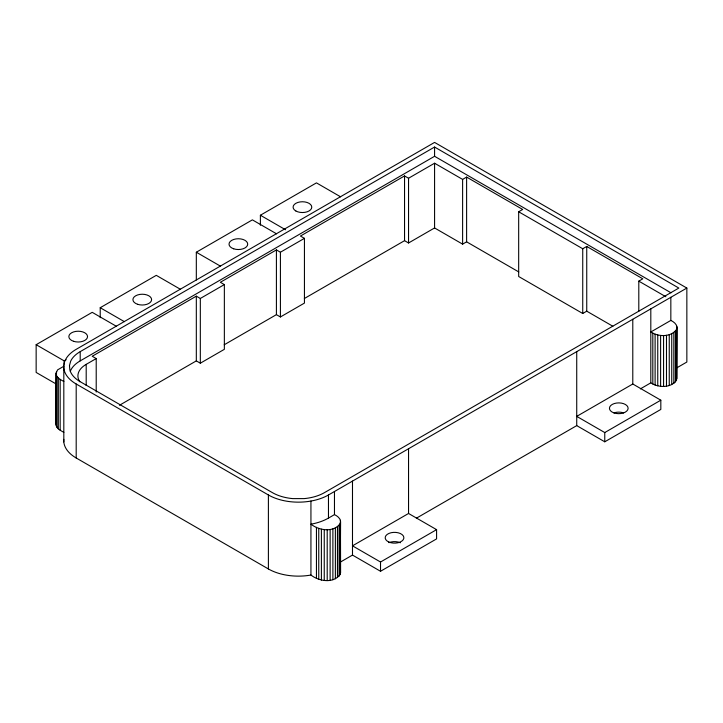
<?xml version="1.0" encoding="UTF-8"?>
<svg xmlns="http://www.w3.org/2000/svg" width="723" height="723" viewBox="0 0 723 723"><rect width="100%" height="100%" fill="white"/><g stroke="black" fill="none" stroke-linecap="round" stroke-linejoin="round"><path stroke-width="1.08" d="M63.85 432.363C60.633 430.51 55.897 428.468 56.051 424.04L56.051 373.176L57.569 369.887L63.76 366.317M56.051 424.04L56.511 371.486M340.135 523.678C341.97 519.539 337.84 516.159 334.469 514.622L328.468 518.093A42.476 24.519 0 0 1 313.655 523.651L310.935 524.157C318.933 530.492 333.402 532.86 340.135 523.678L340.135 574.541C333.402 583.714 318.933 581.355 310.935 575.02L309.426 575.3A42.476 24.519 0 0 1 268.396 568.956L76.195 457.984A42.476 24.519 0 0 1 63.814 439.367M340.135 574.541L340.596 521.988M676.502 329.48C678.337 325.341 674.197 321.961 670.836 320.425L650.808 331.984C658.337 336.927 670.872 337.397 676.502 329.48L676.502 380.343C670.872 388.26 658.337 387.781 650.808 382.847L640.379 388.875M676.502 380.343L676.963 327.79M70.321 371.369L70.673 370.411A36.81 21.247 0 0 1 80.199 360.885L434.577 156.285L671.025 292.797M56.448 384.166L36.15 372.444L36.15 344.699L92.21 312.336L116.376 326.29M100.217 317.704L100.217 307.718L156.276 275.346L180.443 289.299M196.322 279.973L196.322 252.228L252.381 219.864L276.548 233.818M260.388 225.224L260.388 215.237L316.448 182.874L340.614 196.828M36.15 344.699L64.184 360.885L66.109 359.774M80.199 351.64L434.577 147.04L678.843 288.061L324.437 492.652A36.783 21.238 0 0 1 304.184 498.608L292.679 498.608A36.783 21.238 0 0 1 272.426 492.652L80.199 381.69A36.81 21.247 0 0 1 69.869 369.986L69.471 365.558L70.673 361.166A36.81 21.247 0 0 1 80.199 351.64L80.199 360.885M119.458 405.269L196.322 360.885L200.325 363.199L224.356 349.326L224.356 284.591L200.325 298.463L196.322 296.15L92.21 356.258L96.213 358.572L96.213 392.056M224.211 344.781L276.412 314.65L280.416 316.963L304.437 303.091L304.437 238.355L280.416 252.228L276.412 249.914L220.352 282.286L224.356 284.591M612.842 326.245L586.742 311.179L582.738 313.493L518.671 276.502L518.671 211.767L522.675 209.462L466.615 177.09L462.612 179.403L434.577 163.217L408.549 178.247L404.546 175.933L300.434 236.041L304.437 238.355M79.792 381.771A28.314 16.349 0 0 1 86.2 364.356L96.213 358.572M304.329 298.536L404.546 240.669L408.549 242.982L434.577 227.953L462.612 244.139L466.615 241.825L518.807 271.956M518.671 211.767L582.738 248.757L586.742 246.453L642.801 278.816L638.798 281.13L638.798 311.261M686.85 288.061L434.577 142.413L76.195 349.326A42.476 24.519 0 0 0 66.57 357.876L65.197 360.316A42.476 24.519 0 0 0 76.195 384.003L268.396 494.975A42.476 24.519 0 0 0 309.426 501.319L313.655 500.524A42.476 24.519 0 0 0 328.468 494.975L686.85 288.061L686.85 362.042L676.484 368.025M436.584 529.652L408.549 513.475L352.49 545.838L380.524 562.015L436.584 529.652L436.584 538.897L380.524 571.269L352.49 555.083L340.162 562.205M660.822 400.19L632.788 384.003L576.728 416.376L604.762 432.553L660.822 400.19L660.822 409.435L604.762 441.798L576.728 425.621L416.376 518.201M638.798 281.13L665.865 296.755M260.388 215.237L285.522 229.751M196.322 252.228L220.488 266.181M100.217 307.718L124.383 321.663M56.051 373.176C55.897 377.605 60.633 379.647 63.85 381.5M676.963 378.653L676.809 326.082M340.596 572.851L340.443 520.28M675.436 331.071L675.436 381.934M673.827 332.508L673.827 383.371M671.73 333.719L671.73 384.582M670.836 297.307L670.836 320.425M669.254 334.65L669.254 385.513M666.489 335.255L666.489 386.118M663.569 335.526L663.569 386.389M660.605 335.436L660.605 386.299M657.749 334.993L657.749 385.856M655.11 334.216L655.11 385.079M652.815 333.14L652.815 384.003M650.808 308.866L650.808 382.847M632.788 319.277L632.788 384.003M604.762 432.553L604.762 441.798M586.742 246.453L586.742 311.179M582.738 248.757L582.738 313.493M576.728 351.64L576.728 425.621M466.615 177.09L466.615 241.825M462.612 179.403L462.612 244.139M434.577 147.04L434.577 156.285M434.577 163.217L434.577 227.953M408.549 178.247L408.549 242.982M408.549 448.739L408.549 513.475M404.546 175.933L404.546 240.669M380.524 562.015L380.524 571.269M352.49 481.102L352.49 555.083M339.078 525.269L339.078 576.132M337.46 526.706L337.46 577.569M335.373 527.917L335.373 578.771M334.469 491.504L334.469 514.622M332.887 528.847L332.887 579.701M330.131 529.453L330.131 580.316M328.468 494.975L328.468 518.093M327.203 529.724L327.203 580.587M324.247 529.634L324.247 580.497M321.392 529.191L321.392 580.054M318.753 528.414L318.753 579.277M316.448 527.338L316.448 578.201M310.935 501.039L310.935 575.02M280.416 252.228L280.416 316.963M276.412 249.914L276.412 314.65M268.396 494.975L268.396 568.956M200.325 298.463L200.325 363.199M196.322 296.15L196.322 360.885M86.2 364.356L86.2 385.558M76.195 384.003L76.195 457.984M64.184 360.885L64.184 364.22M63.814 365.386L63.814 441.934M60.172 379.385L60.172 430.239M58.31 378.057L58.31 428.911M56.972 376.529L56.972 427.392M56.204 374.885L56.204 425.739M614.288 412.797A9.345 5.395 0 0 1 623.624 412.914M388.956 542.666A9.345 5.395 0 0 1 400.334 542.765M388.739 541.979A9.345 5.395 0 0 0 403.777 538.527A9.345 5.395 0 0 0 391.089 532.734A9.345 5.395 0 0 0 388.739 541.979M613.926 412.887A9.345 5.395 0 0 0 628.115 408.396A9.345 5.395 0 0 0 614.288 403.551A9.345 5.395 0 0 0 613.926 412.887M73.52 341.283A9.345 5.395 0 0 0 87.537 336.611A9.345 5.395 0 0 0 73.52 331.938A9.345 5.395 0 0 0 73.52 341.283M137.596 304.293A9.345 5.395 0 0 0 151.604 299.62A9.345 5.395 0 0 0 137.596 294.948A9.345 5.395 0 0 0 137.596 304.293M233.692 248.811A9.345 5.395 0 0 0 247.709 244.139A9.345 5.395 0 0 0 233.692 239.467A9.345 5.395 0 0 0 233.692 248.811M295.834 210.962A9.345 5.395 0 0 0 311.459 208.54A9.345 5.395 0 0 0 300.018 201.934A9.345 5.395 0 0 0 295.834 210.962"/></g></svg>
